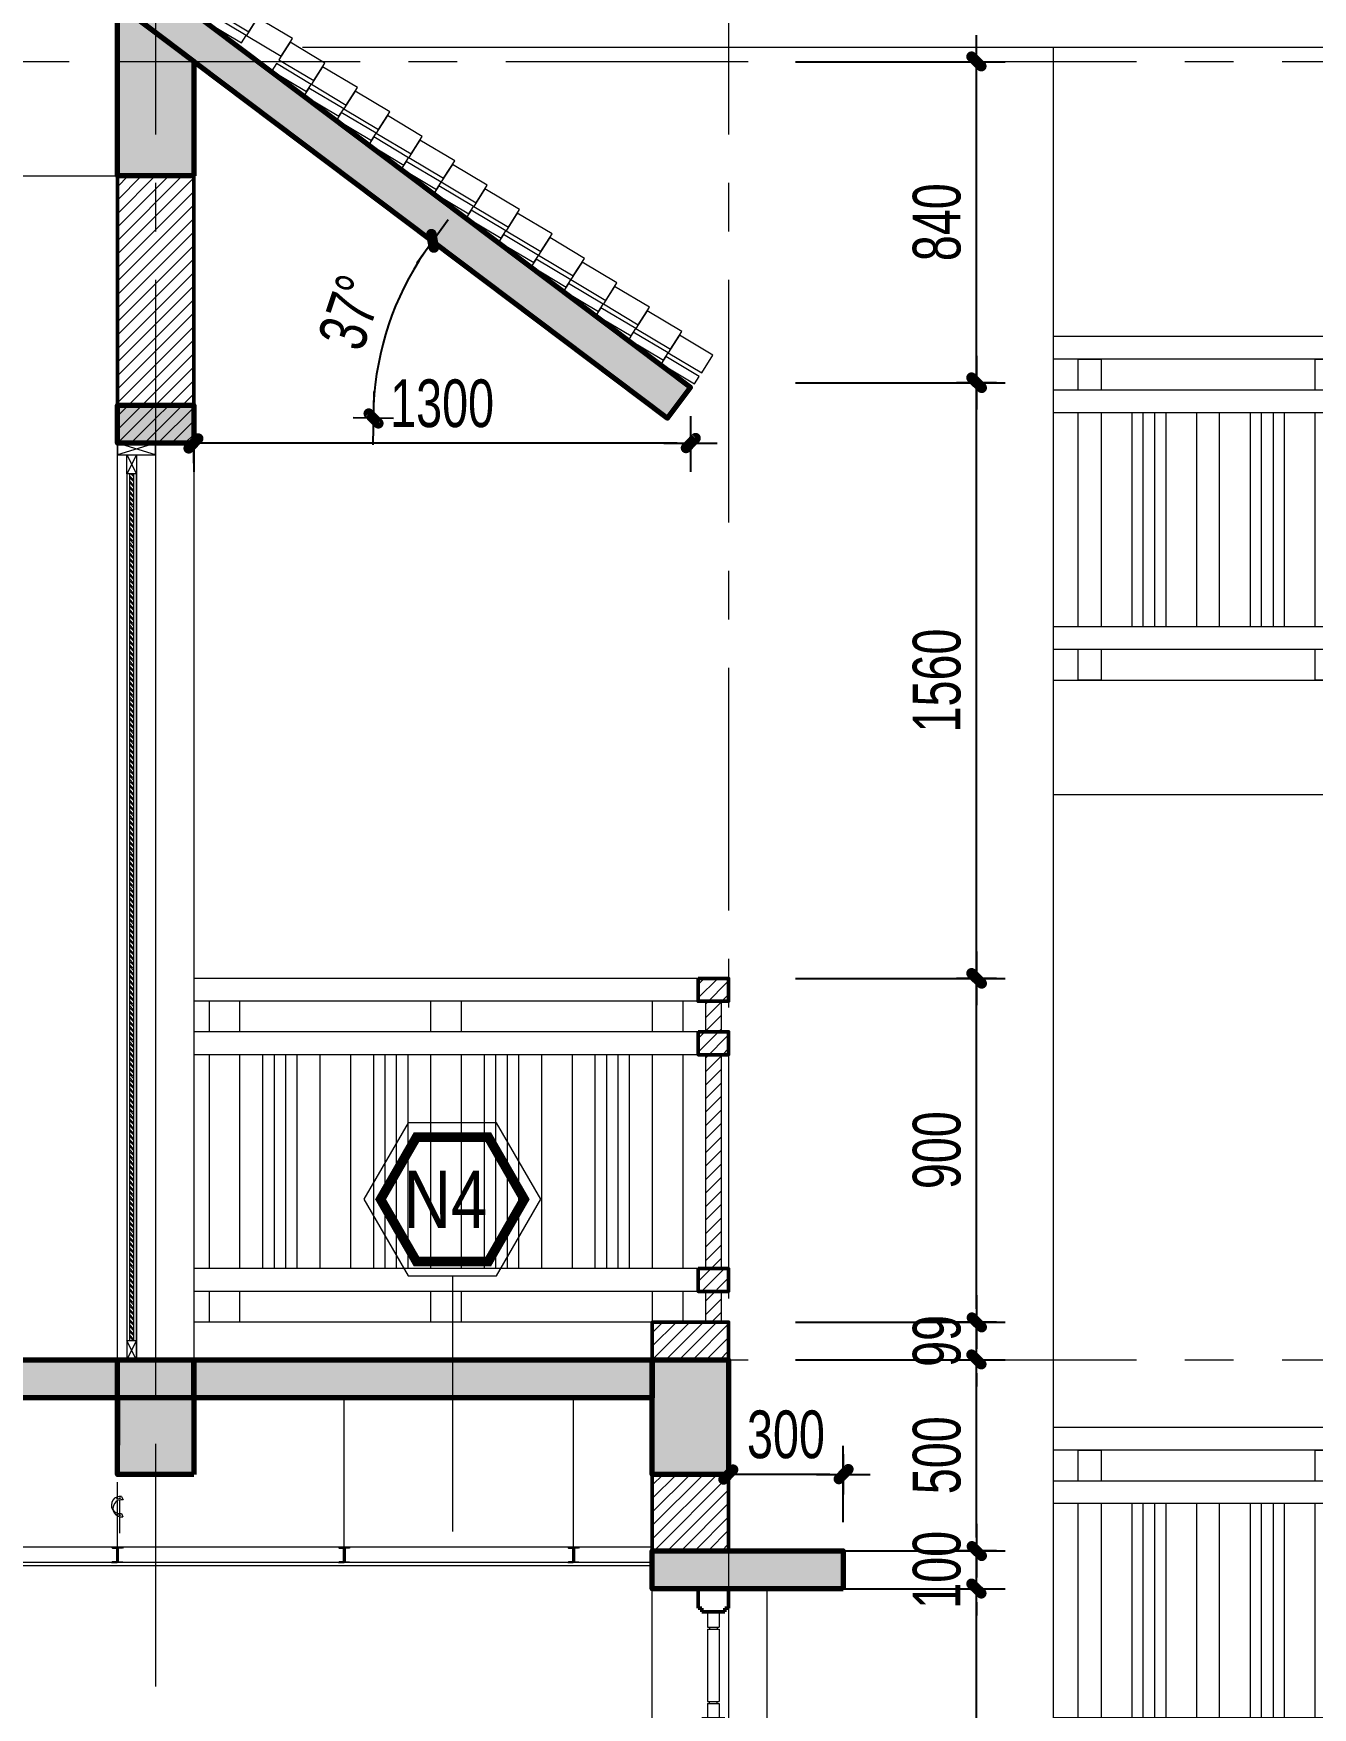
# Model space of a CAD drawing. Header units: inches. Extents: x 88947 to 296847, y 35049 to 161062.
# Drawn here: x 224416 to 227764, y 149597 to 153981 of the extents above; entities that cross this region are included whole.
import ezdxf
from ezdxf.xclip import XClip

# ---------------------------------------------------------------- set-up
doc = ezdxf.new("R2010")
doc.units = ezdxf.units.IN
doc.header["$MEASUREMENT"] = 0
doc.header["$XCLIPFRAME"] = 0
doc.header["$PDMODE"] = 1
doc.linetypes.add('ACAD_ISO03W100', pattern=[30, 12, -18])
doc.linetypes.add('CENTER', pattern=[50.8, 31.75, -6.35, 6.35, -6.35])
for name, color, linetype, lineweight in [('A-Dims', 145, 'Continuous', 25), ('CUA', 42, 'Continuous', 20), ('DIM', 7, 'Continuous', 25), ('HACTH', 8, 'Continuous', 5), ('HATCH', 8, 'Continuous', 5), ('KHUNG 1', 6, 'Continuous', 70), ('KY HIEU', 4, 'Continuous', 25), ('mb$0$CUA', 42, 'Continuous', 20), ('mb$0$HATCH', 69, 'Continuous', 15), ('mb$0$net manh', 251, 'Continuous', 5), ('THAY', 3, 'Continuous', 18), ('TRUC', 252, 'ACAD_ISO03W100', 13), ('TUONG', 4, 'Continuous', 50)]:
    doc.layers.add(name, color=color, linetype=linetype, lineweight=lineweight)
doc.styles.add('DDCo-B-Helve-condense', font='VHELVCB.TTF')
doc.styles.add('VNI-HELVE-CONDENSE', font='VNARIAL.TTF', dxfattribs={"width": 0.7})
doc.dimstyles.new('TAS-100', dxfattribs={"dimscale": 50, "dimtxt": 2.5, "dimasz": 0.7, "dimexe": 1.5, "dimexo": 1.5, "dimgap": 0.8, "dimtad": 1, "dimdec": 0, "dimzin": 3, "dimdsep": 46, "dimtxsty": 'VNI-HELVE-CONDENSE', "dimblk": 'TICK', "dimcen": 2.5, "dimclrt": 71, "dimazin": 2, "dimtfac": 0.75, "dimtdec": 0, "dimtix": 1, "dimtmove": 2, "dimatfit": 2, "dimldrblk": 'TICK123', "dimfxl": 1.5, "dimtolj": 1, "dimtzin": 0, "dimarcsym": 0})
pattern_1 = [(45, (224635.79, 152907.526), (-17.6777, 17.6777), [])]
pattern_2 = [(45, (226035.79, 149507.526), (-17.6777, 17.6777), [])]
pattern_3 = [(45, (226035.79, 150507.526), (-17.6777, 17.6777), [])]
pattern_4 = [(45, (226155.79, 150606.32), (-17.6777, 17.6777), [])]

# ---------------------------------------------------------------- blocks, each defined once
blk = doc.blocks.new('A$C48460813')
at = {"layer": 'THAY'}
for points in [[(80, 840), (120, 840), (120, 760), (80, 760)], [(80, 700), (120, 700), (120, 140), (80, 140)], [(80, 80), (120, 80), (120, 0), (80, 0)]]:
    blk.add_lwpolyline(points, close=True, dxfattribs=at)
at = {"layer": 'TUONG'}
for points in [[(60, 900), (140, 900), (140, 840), (60, 840)], [(60, 760), (140, 760), (140, 700), (60, 700)], [(60, 140), (140, 140), (140, 80), (60, 80)]]:
    blk.add_lwpolyline(points, close=True, dxfattribs=at)
blk = doc.blocks.new('TICK')
at = {"layer": 'A-Dims', "color": 1}
for p, q in [((0, 1.5), (0, -1.5)), ((-2, 0), (2, 0))]:
    blk.add_line(p, q, dxfattribs=at)
at = {"layer": 'A-Dims', "color": 1, "const_width": 0.788}
blk.add_lwpolyline([(-0.33, -0.35), (0.38, 0.38)], dxfattribs=at)
at = {"layer": 'A-Dims', "color": 1, "const_width": 0.394}
for points in [[(0.24, 0.52, -0.414214), (0.52, 0.52, -1)], [(0.52, 0.52, -0.414214), (0.52, 0.24, -1)], [(-0.47, -0.21, 0.414214), (-0.47, -0.49, 1)], [(-0.47, -0.49, 0.414214), (-0.19, -0.49, 1)]]:
    blk.add_lwpolyline(points, format="xyb", dxfattribs=at)
blk = doc.blocks.new('*D2193')
at = {"layer": 'Defpoints', "color": 0}
for p in [(224835.8, 153053.1), (226135.8, 153053.1), (224835.8, 152907.5)]:
    blk.add_point(p, dxfattribs=at)
at = {"layer": 'DIM', "color": 0, "lineweight": -2}
for p, q in [((224835.8, 152978.1), (224835.8, 152832.5)), ((226135.8, 152978.1), (226135.8, 152832.5)), ((226100.8, 152907.5), (224870.8, 152907.5))]:
    blk.add_line(p, q, dxfattribs=at)
at = {"layer": 'DIM', "color": 0, "lineweight": -2, "xscale": 35, "yscale": 35, "zscale": 35, "rotation": 180}
blk.add_blockref('TICK', (224835.8, 152907.5), dxfattribs=at)
at = {"layer": 'DIM', "color": 0, "lineweight": -2, "xscale": 35, "yscale": 35, "zscale": 35}
blk.add_blockref('TICK', (226135.8, 152907.5), dxfattribs=at)
at = {"layer": 'DIM', "color": 71, "insert": (225485.8, 153011.4), "char_height": 125, "attachment_point": 5, "style": 'VNI-HELVE-CONDENSE'}
blk.add_mtext('\\A1;1300', dxfattribs=at)
blk = doc.blocks.new('TICK123')
at = {"layer": 'A-Dims', "color": 1}
blk.add_lwpolyline([(0.05, 0, 0, 0.84, 0), (-2.11, 0, 8.4, 8.4, 0)], format="xyseb", dxfattribs=at)
blk = doc.blocks.new('A$C2DBA7D71')
at = {"layer": 'THAY'}
for p, q in [((-55, 340), (-55, 300)), ((-25, 340), (-25, 300)), ((-55, 300), (-25, 300)), ((-55, 295), (-25, 295)), ((-55, 295), (-55, 105)), ((-50, 300), (-50, 295)), ((-30, 300), (-30, 295)), ((-25, 295), (-25, 105)), ((-55, 105), (-25, 105)), ((-55, 100), (-25, 100)), ((-55, 100), (-55, 60)), ((-50, 100), (-50, 105)), ((-30, 100), (-30, 105)), ((-25, 100), (-25, 60))]:
    blk.add_line(p, q, dxfattribs=at)
at = {"layer": 'TUONG'}
for p, q in [((-70, 350), (-80, 350)), ((-70, 350), (-70, 340)), ((-10, 350), (-10, 340)), ((-10, 350), (0, 350)), ((-70, 50), (-80, 50)), ((-70, 50), (-70, 60)), ((-10, 50), (-10, 60)), ((-10, 50), (0, 50))]:
    blk.add_line(p, q, dxfattribs=at)
for points in [[(-80, 350), (-80, 400), (0, 400), (0, 350)], [(-10, 340), (-70, 340)], [(-80, 50), (-80, 0), (0, 0), (0, 50)], [(-10, 60), (-70, 60)]]:
    blk.add_lwpolyline(points, dxfattribs=at)
blk = doc.blocks.new('*D2889')
at = {"layer": 'Defpoints', "color": 0}
for p in [(222235.8, 155866.8), (225376, 153294.5), (224962.2, 152973.3), (226075.6, 152973.3), (226075.6, 152973.3)]:
    blk.add_point(p, dxfattribs=at)
at = {"layer": 'DIM', "color": 0, "lineweight": -2}
blk.add_arc((226075.6, 152973.3), 769.8, 145.6052, 177.3948, dxfattribs=at)
at = {"layer": 'DIM', "color": 0, "lineweight": -2, "xscale": 35, "yscale": 35, "zscale": 35}
for p, rotation in [((225460.8, 153436.5), 54.30264804091244), ((225305.8, 152973.3), 268.6974206269962)]:
    blk.add_blockref('TICK', p, dxfattribs=dict(at, rotation=rotation))
at = {"layer": 'DIM', "color": 71, "insert": (225247.1, 153250.5), "char_height": 125, "attachment_point": 5, "rotation": 71.5, "style": 'VNI-HELVE-CONDENSE'}
blk.add_mtext('\\A1;37°', dxfattribs=at)
blk = doc.blocks.new('A$C57A01009')
for points in [[(1600, 840), (-1600, 840), (-1600, 900), (1600, 900), (1600, 840), (1600, 840)], [(-1270, 760), (-1270, 840), (-1210, 840), (-1210, 760)], [(-590, 760), (-590, 840), (-650, 840), (-650, 760)], [(-30, 760), (-30, 840), (30, 840), (30, 760)], [(590, 760), (590, 840), (650, 840), (650, 760)], [(1270, 760), (1270, 840), (1210, 840), (1210, 760)], [(1600, 700), (-1600, 700), (-1600, 760), (1600, 760), (1600, 700), (1600, 700)], [(-1270, 140), (-1270, 700)], [(-1210, 700), (-1210, 140)], [(-650, 700), (-650, 140)], [(-590, 140), (-590, 700)], [(-30, 140), (-30, 700)], [(30, 700), (30, 140)], [(590, 140), (590, 700)], [(650, 700), (650, 140)], [(1210, 700), (1210, 140)], [(1270, 140), (1270, 700)], [(1600, 80), (-1600, 80), (-1600, 140), (1600, 140), (1600, 80), (1600, 80)], [(-1210, 80), (-1210, 0), (-1270, 0), (-1270, 80)], [(-650, 80), (-650, 0), (-590, 0), (-590, 80)], [(30, 80), (30, 0), (-30, 0), (-30, 80)], [(650, 80), (650, 0), (590, 0), (590, 80)], [(1210, 80), (1210, 0), (1270, 0), (1270, 80)]]:
    blk.add_lwpolyline(points)
for points in [[(-1580, 840), (-1550, 840), (-1550, 760), (-1580, 760)], [(1580, 840), (1550, 840), (1550, 760), (1580, 760)], [(-1580, 700), (-1520, 700), (-1520, 140), (-1580, 140)], [(-1440, 700), (-1410, 700), (-1410, 140), (-1440, 140)], [(-1380, 700), (-1350, 700), (-1350, 140), (-1380, 140)], [(-1130, 700), (-1100, 700), (-1100, 140), (-1130, 140)], [(-1070, 700), (-1040, 700), (-1040, 140), (-1070, 140)], [(-960, 700), (-900, 700), (-900, 140), (-960, 140)], [(-820, 700), (-790, 700), (-790, 140), (-820, 140)], [(-760, 700), (-730, 700), (-730, 140), (-760, 140)], [(-510, 700), (-480, 700), (-480, 140), (-510, 140)], [(-450, 700), (-420, 700), (-420, 140), (-450, 140)], [(-340, 700), (-280, 700), (-280, 140), (-340, 140)], [(-200, 700), (-170, 700), (-170, 140), (-200, 140)], [(-140, 700), (-110, 700), (-110, 140), (-140, 140)], [(140, 700), (110, 700), (110, 140), (140, 140)], [(200, 700), (170, 700), (170, 140), (200, 140)], [(340, 700), (280, 700), (280, 140), (340, 140)], [(450, 700), (420, 700), (420, 140), (450, 140)], [(510, 700), (480, 700), (480, 140), (510, 140)], [(760, 700), (730, 700), (730, 140), (760, 140)], [(820, 700), (790, 700), (790, 140), (820, 140)], [(960, 700), (900, 700), (900, 140), (960, 140)], [(1070, 700), (1040, 700), (1040, 140), (1070, 140)], [(1130, 700), (1100, 700), (1100, 140), (1130, 140)], [(1380, 700), (1350, 700), (1350, 140), (1380, 140)], [(1440, 700), (1410, 700), (1410, 140), (1440, 140)], [(1580, 700), (1520, 700), (1520, 140), (1580, 140)], [(-1580, 80), (-1550, 80), (-1550, 0), (-1580, 0)], [(1580, 80), (1550, 80), (1550, 0), (1580, 0)]]:
    blk.add_lwpolyline(points, close=True)
blk = doc.blocks.new('*D3921')
at = {"layer": 'Defpoints', "color": 0}
for p in [(224835.8, 153053.1), (226135.8, 153053.1), (224835.8, 152907.5)]:
    blk.add_point(p, dxfattribs=at)
at = {"layer": 'DIM', "color": 0, "lineweight": -2}
for p, q in [((224835.8, 152978.1), (224835.8, 152832.5)), ((226135.8, 152978.1), (226135.8, 152832.5)), ((226100.8, 152907.5), (224870.8, 152907.5))]:
    blk.add_line(p, q, dxfattribs=at)
at = {"layer": 'DIM', "color": 0, "lineweight": -2, "xscale": 35, "yscale": 35, "zscale": 35, "rotation": 180}
blk.add_blockref('TICK', (224835.8, 152907.5), dxfattribs=at)
at = {"layer": 'DIM', "color": 0, "lineweight": -2, "xscale": 35, "yscale": 35, "zscale": 35}
blk.add_blockref('TICK', (226135.8, 152907.5), dxfattribs=at)
at = {"layer": 'DIM', "color": 71, "insert": (225485.8, 153011.4), "char_height": 125, "attachment_point": 5, "style": 'VNI-HELVE-CONDENSE'}
blk.add_mtext('\\A1;1300', dxfattribs=at)
blk = doc.blocks.new('A$C54C250A4')
at = {"layer": 'THAY'}
for points in [[(-40.8, 65.1), (-11.6, 19.3), (-192.1, -88.5), (-221.5, -42.6), (-40.8, 65.1)], [(-215.3, -52.2), (-186.1, -98), (-277.1, -152.4), (-306.4, -106.5), (-215.3, -52.2)], [(-96.5, -44.6), (-84.3, -63.7), (-173.8, -117.2), (-186.1, -98), (-96.5, -44.6)], [(-300.2, -116.2), (-271, -161.9), (-362, -216.4), (-391.4, -170.5), (-300.2, -116.2)], [(-179.9, -107.7), (-167.8, -126.7), (-258.7, -181.1), (-271, -161.9), (-179.9, -107.7)], [(-264.9, -171.5), (-252.7, -190.5), (-343.7, -245), (-356, -225.8), (-264.9, -171.5)], [(-385.2, -180.1), (-356, -225.9), (-447, -280.3), (-476.3, -234.4), (-385.2, -180.1)], [(-470.1, -244), (-440.9, -289.8), (-531.9, -344.3), (-561.2, -298.3), (-470.1, -244)], [(-349.8, -235.4), (-337.7, -254.4), (-428.6, -308.9), (-441, -289.7), (-349.8, -235.4)], [(-434.8, -299.3), (-422.7, -318.3), (-513.6, -372.7), (-525.9, -353.6), (-434.8, -299.3)], [(-555.1, -308), (-525.8, -353.7), (-616.9, -408.2), (-646.2, -362.3), (-555.1, -308)], [(-640, -371.9), (-610.8, -417.7), (-701.8, -472.1), (-731.1, -426.2), (-640, -371.9)], [(-519.8, -363.2), (-507.7, -382.2), (-598.6, -436.6), (-610.9, -417.5), (-519.8, -363.2)], [(-724.9, -435.8), (-695.7, -481.6), (-786.7, -536.1), (-816, -490.1), (-724.9, -435.8)], [(-604.7, -427), (-592.6, -446.1), (-683.5, -500.5), (-695.8, -481.3), (-604.7, -427)], [(-809.8, -499.8), (-780.6, -545.5), (-871.6, -600), (-901, -554), (-809.8, -499.8)], [(-894.7, -563.7), (-865.5, -609.4), (-956.5, -663.9), (-985.9, -618), (-894.7, -563.7)], [(-773.9, -555.9), (-761.7, -575), (-852.7, -629.4), (-865, -610.2), (-773.9, -555.9)], [(-979.7, -627.6), (-950.5, -673.4), (-1041.5, -727.8), (-1070.8, -681.9), (-979.7, -627.6)], [(-858.8, -619.8), (-846.7, -638.8), (-937.6, -693.3), (-949.9, -674.1), (-858.8, -619.8)], [(-1064.6, -691.5), (-1035.4, -737.3), (-1126.4, -791.8), (-1155.7, -745.8), (-1064.6, -691.5)], [(-943.8, -683.7), (-931.6, -702.7), (-1022.6, -757.1), (-1034.9, -738), (-943.8, -683.7)], [(-1149.6, -755.5), (-1120.4, -801.2), (-1211.4, -855.7), (-1240.7, -809.8), (-1149.6, -755.5)], [(-1028.7, -747.5), (-1016.6, -766.6), (-1107.5, -821), (-1119.8, -801.8), (-1028.7, -747.5)], [(-1234.5, -819.4), (-1205.3, -865.2), (-1296.3, -919.6), (-1325.6, -873.7), (-1234.5, -819.4)], [(-1198.6, -875.3), (-1186.5, -894.3), (-1277.4, -948.7), (-1289.7, -929.6), (-1198.6, -875.3)], [(-1319.4, -883.3), (-1290.2, -929.1), (-1381.2, -983.5), (-1410.5, -937.6), (-1319.4, -883.3)], [(-1404.6, -947.4), (-1375.4, -993.2), (-1466.4, -1047.6), (-1495.7, -1001.7), (-1404.6, -947.4)], [(-1283.6, -939.2), (-1271.4, -958.2), (-1362.4, -1012.6), (-1374.7, -993.4), (-1283.6, -939.2)], [(-1368.7, -1003.6), (-1356.5, -1022.6), (-1447.5, -1077), (-1459.8, -1057.8), (-1368.7, -1003.6)], [(-1489.6, -1011.4), (-1460.3, -1057.1), (-1551.4, -1111.6), (-1580.7, -1065.6), (-1489.6, -1011.4)], [(-1574.5, -1075.3), (-1545.3, -1121), (-1636.3, -1175.5), (-1665.6, -1129.6), (-1574.5, -1075.3)], [(-1453.6, -1067.4), (-1441.5, -1086.5), (-1532.4, -1140.9), (-1544.7, -1121.7), (-1453.6, -1067.4)], [(-1659.4, -1139.2), (-1630.2, -1185), (-1721.2, -1239.5), (-1750.5, -1193.5), (-1659.4, -1139.2)], [(-1538.6, -1131.3), (-1526.4, -1150.3), (-1617.4, -1204.7), (-1629.7, -1185.6), (-1538.6, -1131.3)], [(-1744.3, -1203.1), (-1715.1, -1248.9), (-1806.1, -1303.4), (-1835.5, -1257.4), (-1744.3, -1203.1)], [(-1623.5, -1195.2), (-1611.4, -1214.2), (-1702.3, -1268.6), (-1714.6, -1249.4), (-1623.5, -1195.2)], [(-1829.3, -1267.1), (-1800, -1312.8), (-1891.1, -1367.3), (-1920.4, -1321.3), (-1829.3, -1267.1)], [(-1708.5, -1259), (-1696.3, -1278.1), (-1787.3, -1332.5), (-1799.6, -1313.3), (-1708.5, -1259)], [(-1914.5, -1331.2), (-1885.2, -1376.9), (-1976.3, -1431.4), (-2005.6, -1385.4), (-1914.5, -1331.2)], [(-1793.4, -1322.9), (-1781.3, -1341.9), (-1872.2, -1396.4), (-1884.5, -1377.2), (-1793.4, -1322.9)], [(-1999.4, -1395.1), (-1970.2, -1440.9), (-2061.2, -1495.3), (-2090.5, -1449.4), (-1999.4, -1395.1)], [(-1878.5, -1387.3), (-1866.4, -1406.3), (-1957.3, -1460.8), (-1969.6, -1441.6), (-1878.5, -1387.3)], [(-2084.3, -1459), (-2055.1, -1504.8), (-2146.1, -1559.3), (-2175.4, -1513.3), (-2084.3, -1459)], [(-1963.5, -1451.2), (-1951.3, -1470.2), (-2042.3, -1524.6), (-2054.6, -1505.4), (-1963.5, -1451.2)], [(-2169.3, -1523), (-2140.1, -1568.7), (-2231.1, -1623.2), (-2260.4, -1577.3), (-2169.3, -1523)], [(-2048.4, -1515), (-2036.3, -1534.1), (-2127.2, -1588.5), (-2139.5, -1569.3), (-2048.4, -1515)], [(-2254.2, -1586.9), (-2225, -1632.7), (-2316, -1687.1), (-2345.3, -1641.2), (-2254.2, -1586.9)], [(-2133.4, -1578.9), (-2121.2, -1597.9), (-2212.2, -1652.4), (-2224.5, -1633.2), (-2133.4, -1578.9)], [(-2339.1, -1650.8), (-2309.9, -1696.6), (-2400.9, -1751), (-2430.2, -1705.1), (-2339.1, -1650.8)], [(-2218.3, -1642.8), (-2206.2, -1661.8), (-2297.1, -1716.2), (-2309.5, -1697.1), (-2218.3, -1642.8)], [(-2303.3, -1706.6), (-2291.1, -1725.7), (-2382.1, -1780.1), (-2394.4, -1760.9), (-2303.3, -1706.6)], [(-2424.3, -1714.9), (-2395.1, -1760.7), (-2486.1, -1815.1), (-2515.4, -1769.2), (-2424.3, -1714.9)], [(-2509.3, -1778.8), (-2480.1, -1824.6), (-2571.1, -1879.1), (-2600.4, -1833.1), (-2509.3, -1778.8)], [(-2388.4, -1771), (-2376.2, -1790.1), (-2467.2, -1844.5), (-2479.5, -1825.3), (-2388.4, -1771)], [(-2473.3, -1834.9), (-2461.2, -1853.9), (-2552.1, -1908.4), (-2564.5, -1889.2), (-2473.3, -1834.9)], [(-2594.2, -1842.8), (-2565, -1888.5), (-2656, -1943), (-2685.3, -1897.1), (-2594.2, -1842.8)], [(-2679.1, -1906.7), (-2649.9, -1952.5), (-2740.9, -2006.9), (-2770.3, -1961), (-2679.1, -1906.7)], [(-2558.3, -1898.8), (-2546.1, -1917.8), (-2637.1, -1972.2), (-2649.4, -1953.1), (-2558.3, -1898.8)], [(-2764.1, -1970.6), (-2734.8, -2016.4), (-2825.9, -2070.9), (-2855.2, -2024.9), (-2764.1, -1970.6)], [(-2643.3, -1962.6), (-2631.1, -1981.7), (-2722, -2036.1), (-2734.4, -2016.9), (-2643.3, -1962.6)], [(-2849, -2034.5), (-2819.7, -2080.3), (-2910.8, -2134.8), (-2940.1, -2088.8), (-2849, -2034.5)], [(-2934.2, -2098.6), (-2905, -2144.4), (-2996, -2198.9), (-3025.3, -2152.9), (-2934.2, -2098.6)], [(-2813.2, -2090.4), (-2801, -2109.4), (-2891.9, -2163.8), (-2904.3, -2144.7), (-2813.2, -2090.4)], [(-3019.1, -2162.6), (-2989.9, -2208.4), (-3080.9, -2262.8), (-3110.3, -2216.9), (-3019.1, -2162.6)], [(-2898.3, -2154.8), (-2886.1, -2173.8), (-2977, -2228.2), (-2989.4, -2209.1), (-2898.3, -2154.8)], [(-3104, -2226.5), (-3074.8, -2272.3), (-3165.8, -2326.7), (-3195.2, -2280.8), (-3104, -2226.5)], [(-2983.2, -2218.7), (-2971.1, -2237.7), (-3062, -2292.1), (-3074.3, -2272.9), (-2983.2, -2218.7)], [(-3189, -2290.5), (-3159.8, -2336.2), (-3250.8, -2390.7), (-3280.1, -2344.7), (-3189, -2290.5)], [(-3068.2, -2282.5), (-3056, -2301.5), (-3147, -2356), (-3159.3, -2336.8), (-3068.2, -2282.5)], [(-3273.9, -2354.4), (-3244.7, -2400.1), (-3335.7, -2454.6), (-3365, -2408.7), (-3273.9, -2354.4)], [(-3153.1, -2346.4), (-3141, -2365.4), (-3231.9, -2419.8), (-3244.2, -2400.7), (-3153.1, -2346.4)], [(-3238.1, -2410.3), (-3225.9, -2429.3), (-3316.9, -2483.7), (-3329.2, -2464.5), (-3238.1, -2410.3)], [(-3358.8, -2418.3), (-3329.6, -2464.1), (-3420.6, -2518.5), (-3449.9, -2472.6), (-3358.8, -2418.3)], [(-3443.7, -2482.2), (-3414.5, -2528), (-3505.5, -2582.4), (-3534.9, -2536.5), (-3443.7, -2482.2)], [(-3323, -2474.1), (-3310.9, -2493.2), (-3401.8, -2547.6), (-3414.1, -2528.4), (-3323, -2474.1)], [(-3407.9, -2538.1), (-3395.7, -2557.1), (-3486.7, -2611.5), (-3499, -2592.4), (-3407.9, -2538.1)], [(-3528.6, -2546.1), (-3499.4, -2591.9), (-3590.4, -2646.4), (-3619.8, -2600.4), (-3528.6, -2546.1)], [(-3613.6, -2610), (-3584.3, -2655.8), (-3675.4, -2710.3), (-3704.7, -2664.3), (-3613.6, -2610)], [(-3492.8, -2602), (-3480.7, -2621), (-3571.6, -2675.4), (-3583.9, -2656.2), (-3492.8, -2602)], [(-3698.5, -2674), (-3669.2, -2719.7), (-3760.3, -2774.2), (-3789.6, -2728.2), (-3698.5, -2674)], [(-3577.7, -2665.9), (-3565.5, -2685), (-3656.5, -2739.4), (-3668.8, -2720.2), (-3577.7, -2665.9)], [(-3783.4, -2737.9), (-3754.2, -2783.6), (-3845.2, -2838.1), (-3874.5, -2792.2), (-3783.4, -2737.9)], [(-3662.7, -2729.8), (-3650.5, -2748.8), (-3741.5, -2803.3), (-3753.8, -2784.1), (-3662.7, -2729.8)], [(-3868.3, -2801.8), (-3839.1, -2847.6), (-3926.4, -2899.8), (-3955.7, -2853.9), (-3868.3, -2801.8)], [(-3747.5, -2793.8), (-3735.4, -2812.8), (-3826.3, -2867.2), (-3838.6, -2848.1), (-3747.5, -2793.8)], [(-3832.5, -2857.6), (-3820.3, -2876.7), (-3907.5, -2928.9), (-3919.8, -2909.7), (-3832.5, -2857.6)]]:
    blk.add_lwpolyline(points, dxfattribs=at)
blk = doc.blocks.new('*D4055')
at = {"layer": 'Defpoints', "color": 0}
for p in [(222235.8, 155866.8), (225376, 153294.5), (224962.2, 152973.3), (226075.6, 152973.3), (226075.6, 152973.3)]:
    blk.add_point(p, dxfattribs=at)
at = {"layer": 'DIM', "color": 0, "lineweight": -2}
blk.add_arc((226075.6, 152973.3), 769.8, 145.6052, 177.3948, dxfattribs=at)
at = {"layer": 'DIM', "color": 0, "lineweight": -2, "xscale": 35, "yscale": 35, "zscale": 35}
for p, rotation in [((225460.8, 153436.5), 54.3026480409123), ((225305.8, 152973.3), 268.6974206269963)]:
    blk.add_blockref('TICK', p, dxfattribs=dict(at, rotation=rotation))
at = {"layer": 'DIM', "color": 71, "insert": (225247.1, 153250.5), "char_height": 125, "attachment_point": 5, "rotation": 71.5, "style": 'VNI-HELVE-CONDENSE'}
blk.add_mtext('\\A1;37°', dxfattribs=at)
blk = doc.blocks.new('*D4065')
at = {"layer": 'Defpoints', "color": 0}
for p in [(226235.8, 150207.5), (226235.8, 150007.5), (226535.8, 150007.5)]:
    blk.add_point(p, dxfattribs=at)
at = {"layer": 'DIM', "color": 0, "lineweight": -2}
for p, q in [((226235.8, 150082.5), (226235.8, 150282.5)), ((226535.8, 150082.5), (226535.8, 150282.5)), ((226500.8, 150207.5), (226270.8, 150207.5))]:
    blk.add_line(p, q, dxfattribs=at)
at = {"layer": 'DIM', "color": 0, "lineweight": -2, "xscale": 35, "yscale": 35, "zscale": 35, "rotation": 180}
blk.add_blockref('TICK', (226235.8, 150207.5), dxfattribs=at)
at = {"layer": 'DIM', "color": 0, "lineweight": -2, "xscale": 35, "yscale": 35, "zscale": 35}
blk.add_blockref('TICK', (226535.8, 150207.5), dxfattribs=at)
at = {"layer": 'DIM', "color": 71, "insert": (226385.8, 150311.4), "char_height": 125, "attachment_point": 5, "style": 'VNI-HELVE-CONDENSE'}
blk.add_mtext('\\A1;300', dxfattribs=at)
blk = doc.blocks.new('*D4067')
at = {"layer": 'Defpoints', "color": 0}
for p in [(226335.8, 149907.5), (226884.8, 149907.5), (226335.8, 147107.5)]:
    blk.add_point(p, dxfattribs=at)
at = {"layer": 'DIM', "color": 0, "lineweight": -2}
for p, q in [((226410.8, 149907.5), (226959.8, 149907.5)), ((226884.8, 147142.5), (226884.8, 149872.5)), ((226410.8, 147107.5), (226959.8, 147107.5))]:
    blk.add_line(p, q, dxfattribs=at)
at = {"layer": 'DIM', "color": 0, "lineweight": -2, "xscale": 35, "yscale": 35, "zscale": 35}
for p, rotation in [((226884.8, 149907.5), 90), ((226884.8, 147107.5), 270)]:
    blk.add_blockref('TICK', p, dxfattribs=dict(at, rotation=rotation))
at = {"layer": 'DIM', "color": 71, "insert": (226781, 148507.5), "char_height": 125, "attachment_point": 5, "rotation": 90, "style": 'VNI-HELVE-CONDENSE'}
blk.add_mtext('\\A1;2800', dxfattribs=at)
blk = doc.blocks.new('*D4068')
at = {"layer": 'Defpoints', "color": 0}
for p in [(226335.8, 150007.5), (226884.8, 150007.5), (226335.8, 149907.5)]:
    blk.add_point(p, dxfattribs=at)
at = {"layer": 'DIM', "color": 0, "lineweight": -2}
for p, q in [((226884.8, 150042.5), (226884.8, 150077.5)), ((226410.8, 150007.5), (226959.8, 150007.5)), ((226884.8, 149907.5), (226884.8, 150007.5)), ((226410.8, 149907.5), (226959.8, 149907.5)), ((226884.8, 149872.5), (226884.8, 149837.5))]:
    blk.add_line(p, q, dxfattribs=at)
at = {"layer": 'DIM', "color": 0, "lineweight": -2, "xscale": 35, "yscale": 35, "zscale": 35}
for p, rotation in [((226884.8, 150007.5), 270), ((226884.8, 149907.5), 90)]:
    blk.add_blockref('TICK', p, dxfattribs=dict(at, rotation=rotation))
at = {"layer": 'DIM', "color": 71, "insert": (226781, 149957.5), "char_height": 125, "attachment_point": 5, "rotation": 90, "style": 'VNI-HELVE-CONDENSE'}
blk.add_mtext('\\A1;100', dxfattribs=at)
blk = doc.blocks.new('*D4069')
at = {"layer": 'Defpoints', "color": 0, "lineweight": -2}
for p, q in [((226410.8, 150507.5), (226959.8, 150507.5)), ((226884.8, 150042.5), (226884.8, 150472.5)), ((226410.8, 150007.5), (226959.8, 150007.5))]:
    blk.add_line(p, q, dxfattribs=at)
at = {"layer": 'Defpoints', "color": 0}
for p in [(226335.8, 150507.5), (226884.8, 150507.5), (226335.8, 150007.5)]:
    blk.add_point(p, dxfattribs=at)
at = {"layer": 'Defpoints', "color": 0, "lineweight": -2, "xscale": 35, "yscale": 35, "zscale": 35}
for p, rotation in [((226884.8, 150507.5), 90), ((226884.8, 150007.5), 270)]:
    blk.add_blockref('TICK', p, dxfattribs=dict(at, rotation=rotation))
at = {"layer": 'Defpoints', "color": 71, "insert": (226781, 150257.5), "char_height": 125, "attachment_point": 5, "rotation": 90, "style": 'VNI-HELVE-CONDENSE'}
blk.add_mtext('\\A1;500', dxfattribs=at)
blk = doc.blocks.new('*D4070')
at = {"layer": 'Defpoints', "color": 0, "lineweight": -2}
for p, q in [((226884.8, 150641.3), (226884.8, 150676.3)), ((226410.8, 150606.3), (226959.8, 150606.3)), ((226884.8, 150507.5), (226884.8, 150606.3)), ((226410.8, 150507.5), (226959.8, 150507.5)), ((226884.8, 150472.5), (226884.8, 150437.5))]:
    blk.add_line(p, q, dxfattribs=at)
at = {"layer": 'Defpoints', "color": 0}
for p in [(226335.8, 150606.3), (226884.8, 150606.3), (226335.8, 150507.5)]:
    blk.add_point(p, dxfattribs=at)
at = {"layer": 'Defpoints', "color": 0, "lineweight": -2, "xscale": 35, "yscale": 35, "zscale": 35}
for p, rotation in [((226884.8, 150606.3), 270), ((226884.8, 150507.5), 90)]:
    blk.add_blockref('TICK', p, dxfattribs=dict(at, rotation=rotation))
at = {"layer": 'Defpoints', "color": 71, "insert": (226781, 150556.9), "char_height": 125, "attachment_point": 5, "rotation": 90, "style": 'VNI-HELVE-CONDENSE'}
blk.add_mtext('\\A1;99', dxfattribs=at)
blk = doc.blocks.new('*D4071')
at = {"layer": 'Defpoints', "color": 0, "lineweight": -2}
for p, q in [((226410.8, 151506.3), (226959.8, 151506.3)), ((226884.8, 150641.3), (226884.8, 151471.3)), ((226410.8, 150606.3), (226959.8, 150606.3))]:
    blk.add_line(p, q, dxfattribs=at)
at = {"layer": 'Defpoints', "color": 0}
for p in [(226335.8, 151506.3), (226884.8, 151506.3), (226335.8, 150606.3)]:
    blk.add_point(p, dxfattribs=at)
at = {"layer": 'Defpoints', "color": 0, "lineweight": -2, "xscale": 35, "yscale": 35, "zscale": 35}
for p, rotation in [((226884.8, 151506.3), 90), ((226884.8, 150606.3), 270)]:
    blk.add_blockref('TICK', p, dxfattribs=dict(at, rotation=rotation))
at = {"layer": 'Defpoints', "color": 71, "insert": (226781, 151056.3), "char_height": 125, "attachment_point": 5, "rotation": 90, "style": 'VNI-HELVE-CONDENSE'}
blk.add_mtext('\\A1;900', dxfattribs=at)
blk = doc.blocks.new('*D4072')
at = {"layer": 'Defpoints', "color": 0, "lineweight": -2}
for p, q in [((226410.8, 153066.1), (226959.8, 153066.1)), ((226884.8, 151541.3), (226884.8, 153031.1)), ((226410.8, 151506.3), (226959.8, 151506.3))]:
    blk.add_line(p, q, dxfattribs=at)
at = {"layer": 'Defpoints', "color": 0}
for p in [(226335.8, 153066.1), (226884.8, 153066.1), (226335.8, 151506.3)]:
    blk.add_point(p, dxfattribs=at)
at = {"layer": 'Defpoints', "color": 0, "lineweight": -2, "xscale": 35, "yscale": 35, "zscale": 35}
for p, rotation in [((226884.8, 153066.1), 90), ((226884.8, 151506.3), 270)]:
    blk.add_blockref('TICK', p, dxfattribs=dict(at, rotation=rotation))
at = {"layer": 'Defpoints', "color": 71, "insert": (226781, 152286.2), "char_height": 125, "attachment_point": 5, "rotation": 90, "style": 'VNI-HELVE-CONDENSE'}
blk.add_mtext('\\A1;1560', dxfattribs=at)
blk = doc.blocks.new('*D4073')
at = {"layer": 'Defpoints', "color": 0, "lineweight": -2}
for p, q in [((226410.8, 153906.5), (226959.8, 153906.5)), ((226884.8, 153101.1), (226884.8, 153871.5)), ((226410.8, 153066.1), (226959.8, 153066.1))]:
    blk.add_line(p, q, dxfattribs=at)
at = {"layer": 'Defpoints', "color": 0}
for p in [(226335.8, 153906.5), (226884.8, 153906.5), (226335.8, 153066.1)]:
    blk.add_point(p, dxfattribs=at)
at = {"layer": 'Defpoints', "color": 0, "lineweight": -2, "xscale": 35, "yscale": 35, "zscale": 35}
for p, rotation in [((226884.8, 153906.5), 90), ((226884.8, 153066.1), 270)]:
    blk.add_blockref('TICK', p, dxfattribs=dict(at, rotation=rotation))
at = {"layer": 'Defpoints', "color": 71, "insert": (226781, 153486.3), "char_height": 125, "attachment_point": 5, "rotation": 90, "style": 'VNI-HELVE-CONDENSE'}
blk.add_mtext('\\A1;840', dxfattribs=at)

msp = doc.modelspace()

# ---------------------------------------------------------------- hatches: boundary and pattern name
at = {"layer": 'HACTH'}
h = msp.add_hatch(dxfattribs=at)
h.set_pattern_fill('ANSI31', color=256, scale=200, style=0)
h.set_pattern_definition(pattern_1)
h.paths.add_polyline_path([(224835.8, 153607.5), (224635.8, 153607.5), (224635.8, 152907.5), (224835.8, 152907.5)])
h = msp.add_hatch(dxfattribs=at)
h.set_pattern_fill('ANSI31', color=256, scale=200, style=0)
h.set_pattern_definition(pattern_1)
h.paths.add_polyline_path([(224835.8, 153607.5), (224635.8, 153607.5), (224635.8, 152907.5), (224835.8, 152907.5)])
h = msp.add_hatch(dxfattribs=at)
h.set_pattern_fill('ANSI31', color=256, scale=200, style=0)
h.set_pattern_definition(pattern_1)
h.paths.add_polyline_path([(224835.8, 153607.5), (224635.8, 153607.5), (224635.8, 152907.5), (224835.8, 152907.5)])
h = msp.add_hatch(dxfattribs=at)
h.set_pattern_fill('ANSI31', color=256, scale=200, style=0)
h.set_pattern_definition(pattern_1)
h.paths.add_polyline_path([(224835.8, 153607.5), (224635.8, 153607.5), (224635.8, 152907.5), (224835.8, 152907.5)])
h = msp.add_hatch(dxfattribs=at)
h.set_pattern_fill('ANSI31', color=256, scale=200, style=0)
h.set_pattern_definition(pattern_4)
h.paths.add_polyline_path([(226155.8, 151506.3), (226235.8, 151506.3), (226235.8, 151446.3), (226155.8, 151446.3)])
h.paths.add_polyline_path([(226155.8, 151366.3), (226235.8, 151366.3), (226235.8, 151306.3), (226155.8, 151306.3)])
h.paths.add_polyline_path([(226155.8, 150746.3), (226235.8, 150746.3), (226235.8, 150686.3), (226155.8, 150686.3)])
h.paths.add_polyline_path([(226175.8, 151306.3), (226215.8, 151306.3), (226215.8, 150746.3), (226175.8, 150746.3)])
h.paths.add_polyline_path([(226175.8, 151446.3), (226215.8, 151446.3), (226215.8, 151366.3), (226175.8, 151366.3)])
h.paths.add_polyline_path([(226175.8, 150686.3), (226215.8, 150686.3), (226215.8, 150606.3), (226175.8, 150606.3)])
h = msp.add_hatch(dxfattribs=at)
h.set_pattern_fill('ANSI31', color=256, scale=200, style=0)
h.set_pattern_definition(pattern_4)
h.paths.add_polyline_path([(226155.8, 151506.3), (226235.8, 151506.3), (226235.8, 151446.3), (226155.8, 151446.3)])
h.paths.add_polyline_path([(226155.8, 151366.3), (226235.8, 151366.3), (226235.8, 151306.3), (226155.8, 151306.3)])
h.paths.add_polyline_path([(226155.8, 150746.3), (226235.8, 150746.3), (226235.8, 150686.3), (226155.8, 150686.3)])
h.paths.add_polyline_path([(226175.8, 151306.3), (226215.8, 151306.3), (226215.8, 150746.3), (226175.8, 150746.3)])
h.paths.add_polyline_path([(226175.8, 151446.3), (226215.8, 151446.3), (226215.8, 151366.3), (226175.8, 151366.3)])
h.paths.add_polyline_path([(226175.8, 150686.3), (226215.8, 150686.3), (226215.8, 150606.3), (226175.8, 150606.3)])
h = msp.add_hatch(dxfattribs=at)
h.set_pattern_fill('ANSI31', color=256, scale=200, style=0)
h.set_pattern_definition(pattern_3)
h.paths.add_polyline_path([(226035.8, 150507.5), (226035.8, 150606.3), (226235.8, 150606.3), (226235.8, 150507.5)])
h = msp.add_hatch(dxfattribs=at)
h.set_pattern_fill('ANSI31', color=256, scale=200, style=0)
h.set_pattern_definition(pattern_3)
h.paths.add_polyline_path([(226035.8, 150507.5), (226035.8, 150606.3), (226235.8, 150606.3), (226235.8, 150507.5)])
h = msp.add_hatch(dxfattribs=at)
h.set_pattern_fill('ANSI31', color=256, scale=200, style=0)
h.set_pattern_definition(pattern_2)
h.paths.add_polyline_path([(226035.8, 150007.5), (226235.8, 150007.5), (226235.8, 150207.5), (226035.8, 150207.5)])
h = msp.add_hatch(dxfattribs=at)
h.set_pattern_fill('ANSI31', color=256, scale=200, style=0)
h.set_pattern_definition(pattern_2)
h.paths.add_polyline_path([(226035.8, 150207.5), (226235.8, 150207.5), (226235.8, 150007.5), (226035.8, 150007.5)])
h = msp.add_hatch(dxfattribs=at)
h.set_pattern_fill('ANSI31', color=256, scale=200, style=0)
h.set_pattern_definition(pattern_2)
h.paths.add_polyline_path([(226035.8, 150007.5), (226235.8, 150007.5), (226235.8, 150207.5), (226035.8, 150207.5)])
h = msp.add_hatch(dxfattribs=at)
h.set_pattern_fill('ANSI31', color=256, scale=200, style=0)
h.set_pattern_definition(pattern_2)
h.paths.add_polyline_path([(226035.8, 150207.5), (226235.8, 150207.5), (226235.8, 150007.5), (226035.8, 150007.5)])
at = {"layer": 'KHUNG 1'}
msp.add_hatch(color=256, dxfattribs=at).paths.add_polyline_path([(218335.8, 153053.1), (222235.8, 155992), (226135.8, 153053.1), (226075.6, 152973.3), (222235.8, 155866.8), (218396, 152973.3)])
at = {"layer": 'mb$0$HATCH'}
h = msp.add_hatch(dxfattribs=at)
h.set_pattern_fill('ANSI32', color=256, angle=-90, style=0)
h.set_pattern_definition([(315, (224668.289, 152107.526), (6.73519, 6.73519), []), (315, (224668.289, 152103.036), (6.73519, 6.73519), [])])
h.paths.add_polyline_path([(224678.3, 152827.5), (224678.3, 150557.5), (224668.3, 150557.5), (224668.3, 152827.5)])

# ---------------------------------------------------------------- linework, layer by layer
at = {"layer": 'CUA'}
for points in [[(224735.8, 152907.5), (224635.8, 152907.5), (224635.8, 152877.5), (224735.8, 152877.5)], [(224660.8, 152877.5), (224685.8, 152877.5), (224685.8, 152827.5), (224660.8, 152827.5)], [(224660.8, 150507.5), (224685.8, 150507.5), (224685.8, 150557.5), (224660.8, 150557.5)]]:
    msp.add_lwpolyline(points, close=True, dxfattribs=at)
at = {"layer": 'HACTH', "color": 252}
msp.add_lwpolyline([(225744.1, 150927.7), (225628.4, 151128), (225397, 151128), (225281.3, 150927.7), (225397, 150727.3), (225628.4, 150727.3)], close=True, dxfattribs=at)
msp.add_lwpolyline([(225512.7, 150727.3), (225512.7, 150057.5)], dxfattribs=at)
at = {"layer": 'HATCH'}
for p, q in [((224642, 150284.3), (224642, 150407.5)), ((225229.5, 150016.5), (225229.5, 150407.5)), ((225829.5, 150016.5), (225829.5, 150407.5)), ((224635.8, 150143), (224635.8, 150186.9)), ((224642, 150099.9), (224642, 150140.2)), ((224647, 150149.5), (224651.2, 150140.8)), ((224635.8, 150101.4), (224635.8, 150138.5)), ((224635.8, 150016.5), (224635.8, 150098.4)), ((224642, 150053.4), (224642, 150096.6)), ((224646.2, 150104.6), (224650.4, 150096))]:
    msp.add_line(p, q, dxfattribs=at)
for points in [[(226035.8, 150016.5), (219835.8, 150016.5)], [(226035.8, 149976.5), (219835.8, 149976.5)]]:
    msp.add_lwpolyline(points, dxfattribs=at)
for points in [[(224635.3, 150016.5), (224620.8, 150016.5), (224622.8, 150014.5), (224633.3, 150014.5), (224633.3, 149978.5), (224622.8, 149978.5), (224620.8, 149976.5), (224635.3, 149976.5)], [(224636.3, 150016.5), (224650.8, 150016.5), (224648.8, 150014.5), (224638.3, 150014.5), (224638.3, 149978.5), (224648.8, 149978.5), (224650.8, 149976.5), (224636.3, 149976.5)], [(225229, 150016.5), (225214.5, 150016.5), (225216.5, 150014.5), (225227, 150014.5), (225227, 149978.5), (225216.5, 149978.5), (225214.5, 149976.5), (225229, 149976.5)], [(225230, 150016.5), (225244.5, 150016.5), (225242.5, 150014.5), (225232, 150014.5), (225232, 149978.5), (225242.5, 149978.5), (225244.5, 149976.5), (225230, 149976.5)], [(225829, 150016.5), (225814.5, 150016.5), (225816.5, 150014.5), (225827, 150014.5), (225827, 149978.5), (225816.5, 149978.5), (225814.5, 149976.5), (225829, 149976.5)], [(225830, 150016.5), (225844.5, 150016.5), (225842.5, 150014.5), (225832, 150014.5), (225832, 149978.5), (225842.5, 149978.5), (225844.5, 149976.5), (225830, 149976.5)]]:
    msp.add_lwpolyline(points, close=True, dxfattribs=at)
for centre in [(224642.8, 150127.1), (224647, 150118.5)]:
    msp.add_arc(centre, 22.8, 79.2898, 278.6516, dxfattribs=at)
for centre, start_param, end_param in [((224635.9, 150143.8), 1.570796326806104, 7.85398163398569), ((224642.3, 150145.1), 1.570796326805798, 7.853981633985384)]:
    msp.add_ellipse(centre, major_axis=(1.5, 0.61), ratio=0.439393, start_param=start_param, end_param=end_param, dxfattribs=at)
for centre in [(224635.9, 150102), (224641.7, 150100.7)]:
    msp.add_ellipse(centre, major_axis=(-1.54, 0.67), ratio=0.366384, dxfattribs=at)
at = {"layer": 'KHUNG 1'}
msp.add_lwpolyline([(218335.8, 153053.1), (222235.8, 155992), (226135.8, 153053.1), (226075.6, 152973.3), (222235.8, 155866.8), (218396, 152973.3), (218335.8, 153053.1)], dxfattribs=at)
for points in [[(224835.8, 153607.5), (224635.8, 153607.5), (224635.8, 154058.2), (224835.8, 153907.5)], [(224835.8, 152907.5), (224635.8, 152907.5), (224635.8, 153007.5), (224835.8, 153007.5)], [(224835.8, 150407.5), (219835.8, 150407.5), (219835.8, 150507.5), (224835.8, 150507.5)], [(224835.8, 150207.5), (224635.8, 150207.5), (224635.8, 150507.5), (224835.8, 150507.5)], [(226035.8, 150407.5), (224835.8, 150407.5), (224835.8, 150507.5), (226035.8, 150507.5)], [(226235.8, 150207.5), (226035.8, 150207.5), (226035.8, 150507.5), (226235.8, 150507.5)], [(226535.8, 149907.5), (226035.8, 149907.5), (226035.8, 150007.5), (226535.8, 150007.5)]]:
    msp.add_lwpolyline(points, close=True, dxfattribs=at)
for points in [[(224835.8, 153907.5), (224635.8, 154058.2), (224835.8, 153607.5), (224635.8, 153607.5)], [(224835.8, 153007.5), (224635.8, 153007.5), (224835.8, 152907.5), (224635.8, 152907.5)], [(224835.8, 150507.5), (219835.8, 150507.5), (224835.8, 150407.5), (219835.8, 150407.5)], [(224835.8, 150507.5), (224635.8, 150507.5), (224835.8, 150207.5), (224635.8, 150207.5)], [(226035.8, 150507.5), (224835.8, 150507.5), (226035.8, 150407.5), (224835.8, 150407.5)], [(226235.8, 150507.5), (226035.8, 150507.5), (226235.8, 150207.5), (226035.8, 150207.5)], [(226535.8, 150007.5), (226035.8, 150007.5), (226535.8, 149907.5), (226035.8, 149907.5)]]:
    msp.add_solid(points, dxfattribs=at)
at = {"layer": 'KY HIEU', "const_width": 25}
msp.add_lwpolyline([(225700.8, 150927.7), (225606.8, 151090.5), (225418.7, 151090.5), (225324.7, 150927.7), (225418.7, 150764.8), (225606.8, 150764.8)], close=True, dxfattribs=at)
at = {"layer": 'mb$0$CUA'}
for points in [[(224835.8, 152907.5), (224835.8, 150507.5), (224635.8, 150507.5), (224635.8, 152907.5)], [(224735.8, 150507.5), (224635.8, 150507.5), (224635.8, 152877.5), (224735.8, 152877.5)], [(224685.8, 150507.5), (224635.8, 150507.5), (224635.8, 152877.5), (224685.8, 152877.5)], [(224660.8, 150507.5), (224685.8, 150507.5), (224685.8, 152827.5), (224660.8, 152827.5)], [(224678.3, 152827.5), (224678.3, 150557.5), (224668.3, 150557.5), (224668.3, 152827.5)], [(226235.8, 149907.5), (226235.8, 147107.5), (226035.8, 147107.5), (226035.8, 149907.5)]]:
    msp.add_lwpolyline(points, close=True, dxfattribs=at)
at = {"layer": 'mb$0$net manh'}
for points in [[(224735.8, 152907.5), (224635.8, 152877.5)], [(224735.8, 152877.5), (224635.8, 152907.5)], [(224685.8, 152877.5), (224660.8, 152827.5)], [(224660.8, 152877.5), (224685.8, 152827.5)], [(224685.8, 150507.5), (224660.8, 150557.5)], [(224660.8, 150507.5), (224685.8, 150557.5)]]:
    msp.add_lwpolyline(points, dxfattribs=at)
at = {"layer": 'THAY'}
for points in [[(227885.8, 153943.8), (225120, 153943.8)], [(227085.8, 147207.5), (227085.8, 153943.8)], [(221735.8, 153607.5), (224635.8, 153607.5)], [(227085.8, 152287.5), (227885.8, 152287.5)], [(227085.8, 151987.5), (227885.8, 151987.5)], [(226155.8, 151506.3), (224835.8, 151506.3)], [(226155.8, 151446.3), (224835.8, 151446.3)], [(224875.8, 151446.3), (224875.8, 151366.3)], [(224955.8, 151446.3), (224955.8, 151366.3)], [(225455.8, 151446.3), (225455.8, 151366.3)], [(225535.8, 151446.3), (225535.8, 151366.3)], [(226035.8, 151446.3), (226035.8, 151366.3)], [(226115.8, 151446.3), (226115.8, 151366.3)], [(226155.8, 151366.3), (224835.8, 151366.3)], [(226155.8, 151306.3), (224835.8, 151306.3)], [(224875.8, 151306.3), (224875.8, 150746.3)], [(224955.8, 151306.3), (224955.8, 150746.3)], [(225015.8, 151306.3), (225015.8, 150746.3)], [(225045.8, 151306.3), (225045.8, 150746.3)], [(225075.8, 151306.3), (225075.8, 150746.3)], [(225105.8, 151306.3), (225105.8, 150746.3)], [(225165.8, 151306.3), (225165.8, 150746.3)], [(225245.8, 151306.3), (225245.8, 150746.3)], [(225305.8, 151306.3), (225305.8, 150746.3)], [(225335.8, 151306.3), (225335.8, 150746.3)], [(225365.8, 151306.3), (225365.8, 150746.3)], [(225395.8, 151306.3), (225395.8, 150746.3)], [(225455.8, 151306.3), (225455.8, 150746.3)], [(225535.8, 151306.3), (225535.8, 150746.3)], [(225595.8, 151306.3), (225595.8, 150746.3)], [(225625.8, 151306.3), (225625.8, 150746.3)], [(225655.8, 151306.3), (225655.8, 150746.3)], [(225685.8, 151306.3), (225685.8, 150746.3)], [(225745.8, 151306.3), (225745.8, 150746.3)], [(225825.8, 151306.3), (225825.8, 150746.3)], [(225885.8, 151306.3), (225885.8, 150746.3)], [(225915.8, 151306.3), (225915.8, 150746.3)], [(225945.8, 151306.3), (225945.8, 150746.3)], [(225975.8, 151306.3), (225975.8, 150746.3)], [(226035.8, 151306.3), (226035.8, 150746.3)], [(226115.8, 151306.3), (226115.8, 150746.3)], [(226155.8, 150746.3), (224835.8, 150746.3)], [(226155.8, 150686.3), (224835.8, 150686.3)], [(224875.8, 150686.3), (224875.8, 150606.3)], [(224955.8, 150686.3), (224955.8, 150606.3)], [(225455.8, 150686.3), (225455.8, 150606.3)], [(225535.8, 150686.3), (225535.8, 150606.3)], [(226035.8, 150686.3), (226035.8, 150606.3)], [(226115.8, 150686.3), (226115.8, 150606.3)], [(226035.8, 150606.3), (224835.8, 150606.3)], [(226035.8, 149967.5), (219835.8, 149967.5)], [(226335.8, 149907.5), (226335.8, 147207.5), (226385.8, 147207.5), (226385.8, 147107.5), (226335.8, 147107.5)]]:
    msp.add_lwpolyline(points, dxfattribs=at)
at = {"layer": 'TRUC', "linetype": 'CENTER', "ltscale": 20}
for points in [[(224735.8, 157399.1), (224735.8, 145872.1)], [(226235.8, 157399.1), (226235.8, 145872.1)], [(214476.2, 153907.5), (231229.7, 153907.5)], [(214476.2, 150507.5), (231229.7, 150507.5)]]:
    msp.add_lwpolyline(points, dxfattribs=at)
at = {"layer": 'TUONG'}
for points in [[(224835.8, 153607.5), (224635.8, 153607.5), (224635.8, 152907.5), (224835.8, 152907.5)], [(226035.8, 150507.5), (226035.8, 150606.3), (226235.8, 150606.3), (226235.8, 150507.5)], [(226035.8, 150207.5), (226235.8, 150207.5), (226235.8, 150007.5), (226035.8, 150007.5)]]:
    msp.add_lwpolyline(points, close=True, dxfattribs=at)

# ---------------------------------------------------------------- block references
at = {"layer": 'DIM'}
for name, p in [('A$C48460813', (226095.8, 150606.3)), ('A$C48460813', (226095.8, 150606.3)), ('A$C2DBA7D71', (226235.8, 149507.5)), ('A$C2DBA7D71', (226235.8, 149507.5))]:
    msp.add_blockref(name, p, dxfattribs=at)
at = {"layer": 'THAY', "xscale": -1}
msp.add_blockref('A$C54C250A4', (222238.8, 155992), dxfattribs=at)
at = {"layer": 'THAY'}
ref = msp.add_blockref('A$C57A01009', (227180.8, 152287.5), dxfattribs=at)
XClip(ref).set_block_clipping_path([(-95.0000000034, -300.0000000012), (705.0000000067, 1016.4636667875)])
at = {"layer": 'THAY', "extrusion": (0, 0, -1)}
ref = msp.add_blockref('A$C57A01009', (-227180.8, 149430.9), dxfattribs=dict(at, xscale=-1, zscale=-1))
XClip(ref).set_block_clipping_path([(-95.0049276805, -0.0012581277), (705.0000771189, 1076.6586690734)])

# ---------------------------------------------------------------- texts
at = {"layer": 'KY HIEU', "style": 'DDCo-B-Helve-condense'}
msp.add_text('N4', height=150, dxfattribs=at).set_placement((225384.8, 150852.4))

# ---------------------------------------------------------------- dimensions: what is measured, and where the dimension line sits
at = {"layer": 'Defpoints'}
for base, p1, p2, picture, middle in [((226884.8, 153906.5), (226335.8, 153066.1), (226335.8, 153906.5), '*D4073', (226781, 153486.3)), ((226884.8, 153066.1), (226335.8, 151506.3), (226335.8, 153066.1), '*D4072', (226781, 152286.2)), ((226884.8, 151506.3), (226335.8, 150606.3), (226335.8, 151506.3), '*D4071', (226781, 151056.3)), ((226884.8, 150606.3), (226335.8, 150507.5), (226335.8, 150606.3), '*D4070', (226781, 150556.9)), ((226884.8, 150507.5), (226335.8, 150007.5), (226335.8, 150507.5), '*D4069', (226781, 150257.5))]:
    dim = msp.add_linear_dim(base=base, p1=p1, p2=p2, angle=90, dimstyle='TAS-100', dxfattribs=at)
    dim.commit()
    dim.dimension.update_dxf_attribs({"geometry": picture, "text_midpoint": middle})
at = {"layer": 'DIM'}
for picture in ['*D2889', '*D4055']:
    dim = msp.add_angular_dim_2l(base=(225376, 153294.5), line1=((226075.6, 152973.3), (224962.2, 152973.3)), line2=((226075.6, 152973.3), (222235.8, 155866.8)), dimstyle='TAS-100', dxfattribs=at)
    dim.commit()
    dim.dimension.update_dxf_attribs({"geometry": picture, "text_midpoint": (225247.1, 153250.5)})
for base, p1, p2, angle, picture, middle in [((224835.8, 152907.5), (226135.8, 153053.1), (224835.8, 153053.1), 180, '*D2193', (225485.8, 153011.4)), ((224835.8, 152907.5), (226135.8, 153053.1), (224835.8, 153053.1), 180, '*D3921', (225485.8, 153011.4)), ((226884.8, 150007.5), (226335.8, 149907.5), (226335.8, 150007.5), 90, '*D4068', (226781, 149957.5)), ((226884.8, 149907.5), (226335.8, 147107.5), (226335.8, 149907.5), 90, '*D4067', (226781, 148507.5))]:
    dim = msp.add_linear_dim(base=base, p1=p1, p2=p2, angle=angle, dimstyle='TAS-100', dxfattribs=at)
    dim.commit()
    dim.dimension.update_dxf_attribs({"geometry": picture, "text_midpoint": middle})
dim = msp.add_linear_dim(base=(226235.8, 150207.5), p1=(226535.8, 150007.5), p2=(226235.8, 150007.5), dimstyle='TAS-100', dxfattribs=at)
dim.commit()
dim.dimension.update_dxf_attribs({"geometry": '*D4065', "text_midpoint": (226385.8, 150311.4)})

doc.saveas('drawing.dxf')
